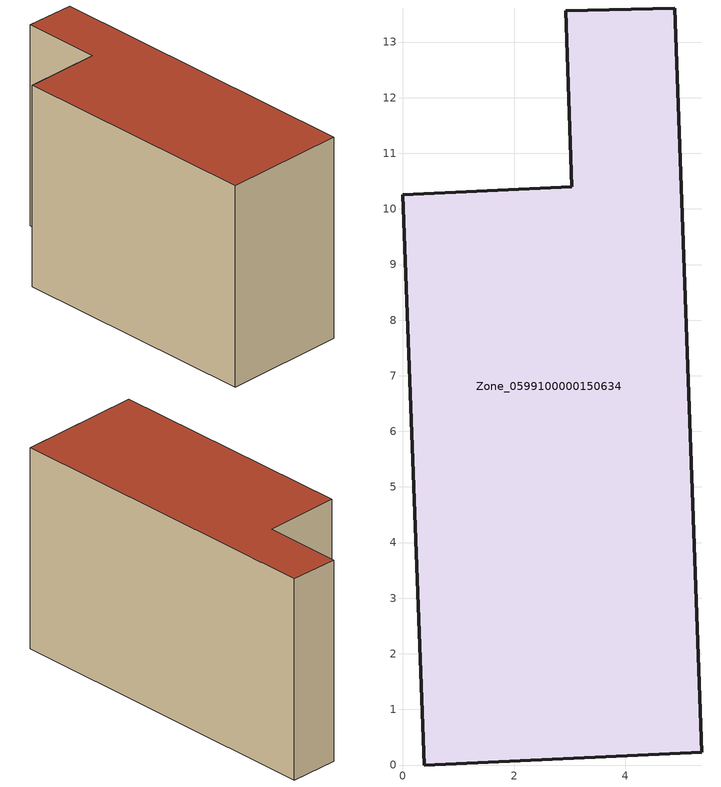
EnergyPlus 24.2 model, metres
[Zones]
Zone_0599100000150634
 floor ground (C_G): 4.89,13.61 5.37,0.23 0.38,0 0,10.26 3.04,10.4 2.93,13.56 z0
 wall outside (C_F): 0,10.26 0.38,0 5.37,0.23 4.89,13.61 2.93,13.56 3.04,10.4 0,10.26 z0:8.21
 roof outside (C_R): 4.89,13.61 2.93,13.56 3.04,10.4 0,10.26 0.38,0 5.37,0.23 z8.21
[BUILDING]
Pand.0599100000150634: North Axis=0; Terrain=City; Loads Convergence Tolerance Value=0.04; Temperature Convergence Tolerance Value=0.4; Solar Distribution=FullExterior; Maximum Number of Warmup Days=25; Minimum Number of Warmup Days=1
[Site:Location]
Rotterdam.The.Hague.AP_ZH_NLD Design_Conditions: Latitude=51.96; Longitude=4.45; Time Zone=1; Elevation=-4.5
[SITE:GROUNDTEMPERATURE:BUILDINGSURFACE]
18, 18, 18, 18, 18, 18, 18, 18, 18, 18, 18, 18
[MATERIAL] Thermal Absorptance=0.9; Solar Absorptance=0.7; Visible Absorptance=0.7
Name | Roughness | Thickness | Conductivity | Density | Specific Heat
G.TI.1946-1964 | MediumSmooth | 0.15 | 1 | 540 | 1210
F.TI.1946-1964 | Rough | 0.3 | 0.857143 | 1920 | 840
R.TI.1946-1964 | MediumRough | 0.2 | 0.277778 | 1500 | 1000
[CONSTRUCTION]
C_G: G.TI.1946-1964
C_F: F.TI.1946-1964
C_R: R.TI.1946-1964
[ZONE]
Zone_0599100000150634: Type=1; Multiplier=1; Ceiling Height=Autocalculate; Volume=Autocalculate; Floor Area=autocalculate; Part of Total Floor Area=Yes
[ZONEINFILTRATION:DESIGNFLOWRATE]
Infil_Zone_0599100000150634: Zone or ZoneList or Space or SpaceList=Zone_0599100000150634; Schedule=AlwaysOn; Design Flow Rate Calculation Method=Flow/Area; Flow Rate per Floor Area=0.003; Constant Term Coefficient=1; Temperature Term Coefficient=0; Velocity Term Coefficient=0; Velocity Squared Term Coefficient=0
[HVACTEMPLATE:ZONE:IDEALLOADSAIRSYSTEM]
Zone_0599100000150634: Maximum Heating Supply Air Temperature=50; Minimum Cooling Supply Air Temperature=13; Maximum Heating Supply Air Humidity Ratio=0.0156; Minimum Cooling Supply Air Humidity Ratio=0.0077; Heating Limit=NoLimit; Cooling Limit=NoLimit; Dehumidification Control Type=ConstantSensibleHeatRatio; Cooling Sensible Heat Ratio=0.7; Dehumidification Setpoint=60; Humidification Control Type=None; Humidification Setpoint=30; Outdoor Air Method=None; Outdoor Air Flow Rate per Person=0.00944; Outdoor Air Flow Rate per Zone Floor Area=0; Outdoor Air Flow Rate per Zone=0; Demand Controlled Ventilation Type=None; Outdoor Air Economizer Type=NoEconomizer; Heat Recovery Type=None; Sensible Heat Recovery Effectiveness=0.7; Latent Heat Recovery Effectiveness=0.65
[ZONECONTROL:THERMOSTAT]
ThermostatControl_Zone_0599100000150634: Zone or ZoneList=Zone_0599100000150634; Control Type Schedule=DualSetpointControlType; Control 1=Thermostat_Zone_0599100000150634; Temperature Difference Between Cutout And Setpoint=0
[THERMOSTATSETPOINT:DUALSETPOINT]
Thermostat_Zone_0599100000150634: Heating Setpoint Temperature Schedule=HeatingSetpoint_Zone_0599100000150634; Cooling Setpoint Temperature Schedule=CoolingSetpoint_Zone_0599100000150634
[SCHEDULE:COMPACT]
HeatingSetpoint_Zone_0599100000150634: Through: 12/31, For: AllDays, Until: 24:00, 21
CoolingSetpoint_Zone_0599100000150634: Through: 12/31, For: AllDays, Until: 24:00, 24
DualSetpointControlType: Through: 12/31, For: AllDays, Until: 24:00, 4
AlwaysOn: Through: 12/31, For: AllDays, Until: 24:00, 1
